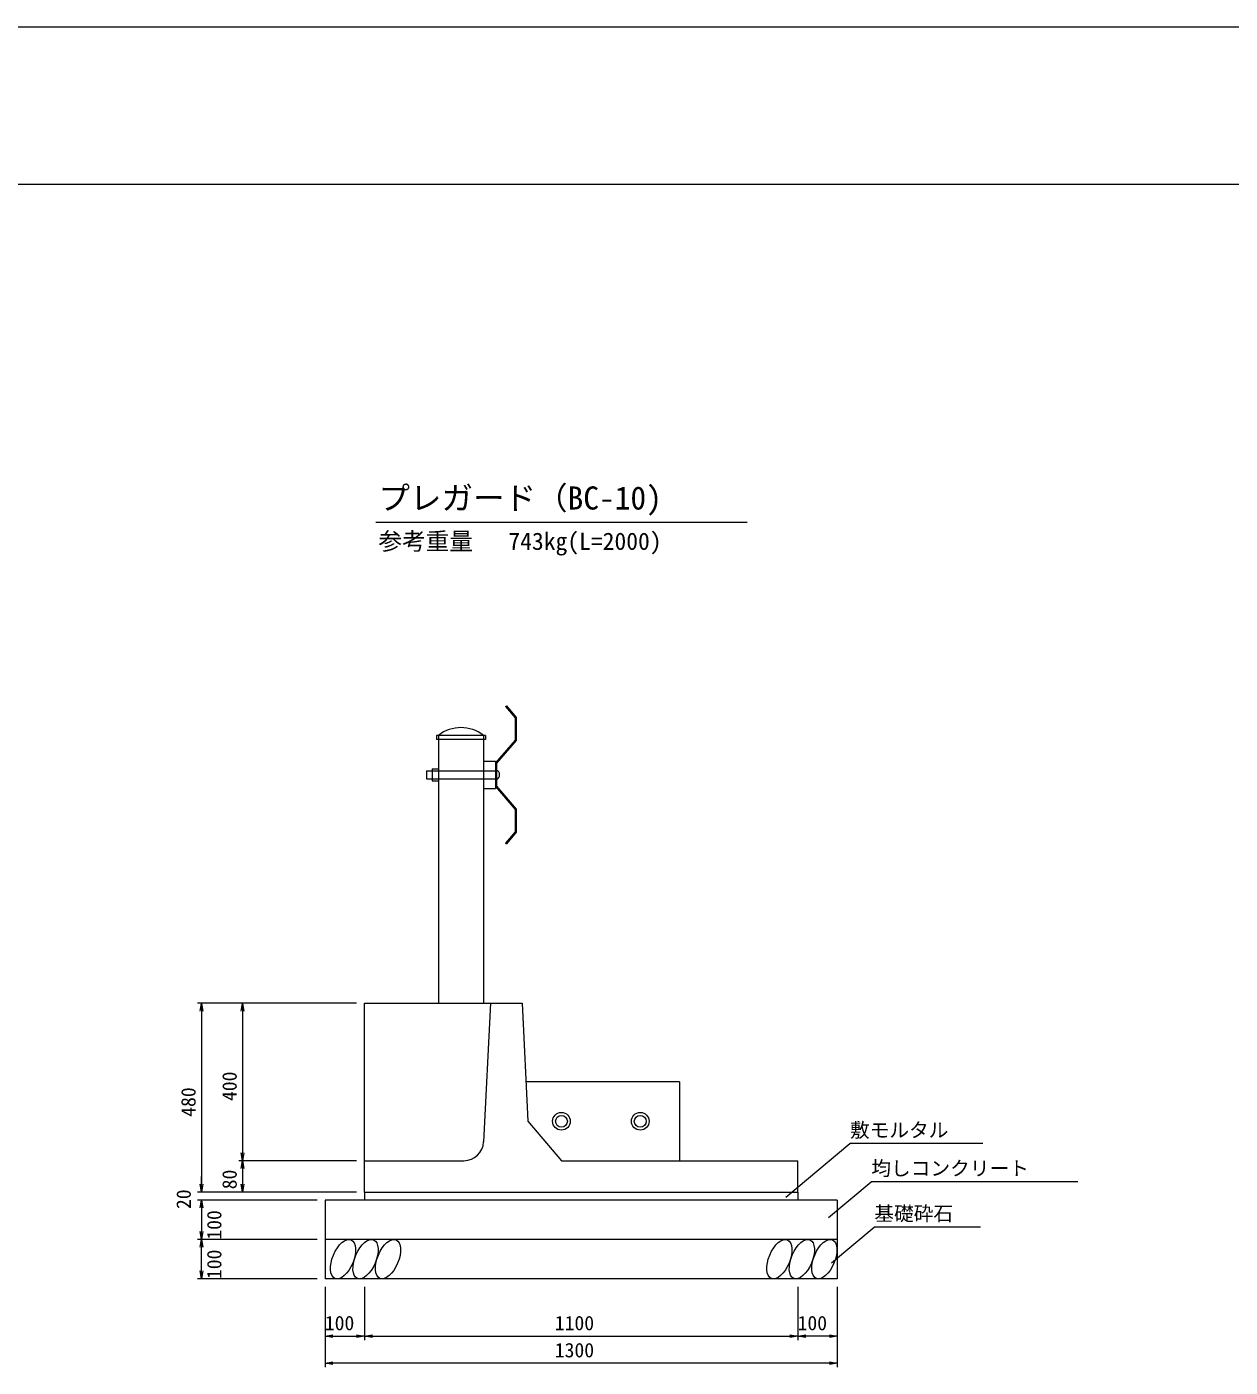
# Model space of a CAD drawing. Units: millimetres on the paper. Extents: x 0 to 841, y 0 to 594.
# Drawn here: x 220 to 372.7, y 423.8 to 594 of the extents above; entities that cross this region are included whole.
import ezdxf
from ezdxf.enums import TextEntityAlignment as Align

# ---------------------------------------------------------------- set-up
doc = ezdxf.new("R2010")
doc.units = ezdxf.units.MM
for name, color, linetype, lineweight in [('D-STR-DIM（寸法）', 7, 'Continuous', 18), ('D-STR-HTXT（旗揚げ）', 7, 'Continuous', 18), ('D-STR-STRn（構造物）', 7, 'Continuous', 18), ('D-STR（構造物外形線）', 1, 'Continuous', 18), ('D-TTL(外枠）', 2, 'Continuous', 18), ('DEFPOINTS_2', 8, 'Continuous', 18)]:
    doc.layers.add(name, color=color, linetype=linetype, lineweight=lineweight)
doc.layers.add('D-STR-TXT（文字）', color=7, linetype='Continuous')
doc.layers.add('D-TTL-TXT（文字）', color=7, linetype='Continuous')
doc.styles.add('ＭＳ ゴシック', font='')
doc.styles.get('ＭＳ ゴシック').set_extended_font_data('MS Gothic')

msp = doc.modelspace()

# ---------------------------------------------------------------- linework, layer by layer
at = {"layer": 'D-STR-DIM（寸法）'}
for p, q in [((261.81, 470.012), (241.624, 470.012)), ((241.957, 469.012), (242.124, 470.012)), ((242.124, 470.012), (242.29, 469.012)), ((242.124, 470.012), (242.124, 469.012)), ((261.81, 470.012), (246.845, 470.012)), ((247.179, 469.012), (247.345, 470.012)), ((247.345, 470.012), (247.512, 469.012)), ((247.345, 470.012), (247.345, 469.012)), ((242.124, 469.012), (242.124, 447.012)), ((247.345, 469.012), (247.345, 451.012)), ((261.81, 450.012), (246.845, 450.012)), ((261.81, 450.012), (246.845, 450.012)), ((247.345, 450.012), (247.179, 451.012)), ((247.179, 449.012), (247.345, 450.012)), ((247.512, 451.012), (247.345, 450.012)), ((247.345, 450.012), (247.345, 451.012)), ((247.345, 450.012), (247.512, 449.012)), ((247.345, 450.012), (247.345, 449.012)), ((242.124, 447.012), (242.124, 448.012)), ((247.345, 449.012), (247.345, 447.012)), ((261.81, 446.012), (241.624, 446.012)), ((261.81, 446.012), (241.624, 446.012)), ((242.124, 446.012), (241.957, 447.012)), ((242.124, 446.012), (241.957, 447.012)), ((242.29, 447.012), (242.124, 446.012)), ((242.124, 446.012), (242.124, 447.012)), ((242.29, 447.012), (242.124, 446.012)), ((242.124, 446.012), (242.124, 447.012)), ((261.81, 446.012), (246.845, 446.012)), ((247.345, 446.012), (247.179, 447.012)), ((247.512, 447.012), (247.345, 446.012)), ((247.345, 446.012), (247.345, 447.012)), ((256.81, 445.012), (241.624, 445.012)), ((256.81, 445.012), (241.624, 445.012)), ((241.957, 444.012), (242.124, 445.012)), ((241.957, 444.012), (242.124, 445.012)), ((242.124, 445.012), (242.29, 444.012)), ((242.124, 445.012), (242.124, 444.012)), ((242.124, 445.012), (242.29, 444.012)), ((242.124, 445.012), (242.124, 444.012)), ((242.124, 444.012), (242.124, 441.012)), ((242.124, 444.012), (242.124, 443.012)), ((242.124, 440.012), (241.957, 441.012)), ((242.29, 441.012), (242.124, 440.012)), ((242.124, 440.012), (242.124, 441.012)), ((256.81, 440.012), (241.624, 440.012)), ((256.81, 440.012), (241.624, 440.012)), ((241.957, 439.012), (242.124, 440.012)), ((242.124, 440.012), (242.29, 439.012)), ((242.124, 440.012), (242.124, 439.012)), ((242.124, 436.012), (242.124, 439.012)), ((242.124, 435.012), (241.957, 436.012)), ((242.29, 436.012), (242.124, 435.012)), ((242.124, 435.012), (242.124, 436.012)), ((256.81, 435.012), (241.624, 435.012)), ((257.81, 434.012), (257.81, 427.228)), ((257.81, 434.012), (257.81, 423.788)), ((262.81, 434.012), (262.81, 427.228)), ((262.81, 434.012), (262.81, 427.228)), ((317.81, 434.012), (317.81, 427.228)), ((317.81, 434.012), (317.81, 427.228)), ((322.81, 434.012), (322.81, 427.228)), ((322.81, 434.012), (322.81, 423.788)), ((257.81, 427.728), (258.81, 427.895)), ((258.81, 427.562), (257.81, 427.728)), ((257.81, 427.728), (258.81, 427.728)), ((258.81, 427.728), (261.81, 427.728)), ((261.81, 427.895), (262.81, 427.728)), ((262.81, 427.728), (261.81, 427.562)), ((262.81, 427.728), (261.81, 427.728)), ((262.81, 427.728), (263.81, 427.895)), ((263.81, 427.562), (262.81, 427.728)), ((262.81, 427.728), (263.81, 427.728)), ((263.81, 427.728), (316.81, 427.728)), ((316.81, 427.895), (317.81, 427.728)), ((317.81, 427.728), (316.81, 427.562)), ((317.81, 427.728), (316.81, 427.728)), ((317.81, 427.728), (318.81, 427.895)), ((318.81, 427.562), (317.81, 427.728)), ((317.81, 427.728), (318.81, 427.728)), ((321.81, 427.728), (318.81, 427.728)), ((321.81, 427.895), (322.81, 427.728)), ((322.81, 427.728), (321.81, 427.562)), ((322.81, 427.728), (321.81, 427.728)), ((257.81, 424.288), (258.81, 424.455)), ((258.81, 424.122), (257.81, 424.288)), ((257.81, 424.288), (258.81, 424.288)), ((321.81, 424.288), (258.81, 424.288)), ((321.81, 424.455), (322.81, 424.288)), ((322.81, 424.288), (321.81, 424.122)), ((322.81, 424.288), (321.81, 424.288))]:
    msp.add_line(p, q, dxfattribs=at)
at = {"layer": 'D-STR-HTXT（旗揚げ）'}
for p, q in [((264.232, 531.077), (311.369, 531.077)), ((316.302, 445.371), (324.425, 452.181)), ((341.281, 452.181), (324.425, 452.181)), ((321.723, 442.785), (327.138, 447.325)), ((353.363, 447.325), (327.138, 447.325)), ((322.101, 437.046), (327.517, 441.585)), ((340.991, 441.585), (327.517, 441.585))]:
    msp.add_line(p, q, dxfattribs=at)
at = {"layer": 'D-STR-STRn（構造物）'}
for p, q in [((280.73, 507.687), (280.818, 507.762)), ((280.73, 507.687), (281.953, 506.262)), ((280.818, 507.762), (282.068, 506.304)), ((281.953, 506.262), (281.953, 503.43)), ((282.068, 506.304), (282.068, 503.387)), ((278.168, 504.012), (271.953, 504.012)), ((271.953, 504.012), (271.953, 503.512)), ((272.203, 504.012), (272.203, 470.012)), ((277.918, 504.012), (277.918, 470.012)), ((278.168, 504.012), (278.168, 503.512)), ((278.168, 503.512), (271.953, 503.512)), ((281.953, 503.43), (279.453, 500.513)), ((282.068, 503.387), (279.568, 500.471)), ((277.918, 500.762), (279.453, 500.762)), ((279.453, 500.762), (279.453, 497.262)), ((279.453, 500.513), (279.453, 497.511)), ((279.568, 500.471), (279.568, 497.554)), ((270.703, 499.512), (279.568, 499.512)), ((270.703, 499.512), (270.703, 498.512)), ((271.403, 499.762), (272.203, 499.762)), ((271.403, 499.762), (271.403, 498.262)), ((270.703, 498.512), (279.568, 498.512)), ((271.403, 498.262), (272.203, 498.262)), ((277.918, 497.262), (279.453, 497.262)), ((279.453, 497.511), (281.953, 494.595)), ((279.568, 497.554), (282.068, 494.637)), ((281.953, 494.595), (281.953, 491.763)), ((282.068, 494.637), (282.068, 491.721)), ((281.953, 491.763), (280.73, 490.337)), ((280.73, 490.337), (280.818, 490.262)), ((282.068, 491.721), (280.818, 490.262)), ((262.81, 446.012), (262.81, 445.012)), ((317.81, 446.012), (317.81, 445.012)), ((257.81, 445.012), (257.81, 435.012)), ((322.81, 445.012), (257.81, 445.012)), ((322.81, 445.012), (322.81, 435.012)), ((322.81, 440.012), (257.81, 440.012)), ((322.81, 435.012), (257.81, 435.012))]:
    msp.add_line(p, q, dxfattribs=at)
for centre, radius, start, end in [((275.06, 500.43), 4.583, 51.4244, 128.57564), ((279.318, 499.012), 0.65, 292.62005, 67.37991)]:
    msp.add_arc(centre, radius, start, end, dxfattribs=at)
for centre in [(260.094, 437.512), (262.945, 437.512), (265.797, 437.512), (315.472, 437.512), (318.324, 437.512), (321.175, 437.512)]:
    msp.add_ellipse(centre, major_axis=(1.03, 2.445), ratio=0.500113, dxfattribs=at)
at = {"layer": 'D-STR（構造物外形線）'}
for p, q in [((262.81, 446.012), (262.81, 470.012)), ((262.81, 470.012), (278.81, 470.012)), ((278.81, 470.012), (277.929, 452.387)), ((278.81, 470.012), (282.81, 470.012)), ((282.81, 470.012), (283.56, 455.012)), ((302.81, 460.012), (283.31, 460.012)), ((302.81, 460.012), (302.81, 450.012)), ((283.56, 455.012), (287.81, 450.012)), ((262.81, 450.012), (275.432, 450.012)), ((287.81, 450.012), (317.81, 450.012)), ((317.81, 446.012), (317.81, 450.012)), ((262.81, 446.012), (317.81, 446.012))]:
    msp.add_line(p, q, dxfattribs=at)
for centre, radius in [((287.81, 455.012), 1.125), ((287.81, 455.012), 0.75), ((297.81, 455.012), 1.125), ((297.81, 455.012), 0.75)]:
    msp.add_circle(centre, radius, dxfattribs=at)
msp.add_arc((275.432, 452.512), 2.5, 270, 357.13759, dxfattribs=at)
at = {"layer": 'D-TTL(外枠）'}
msp.add_line((23, 574), (818, 574), dxfattribs=at)
at = {"layer": 'DEFPOINTS_2'}
msp.add_line((0, 594), (841, 594), dxfattribs=at)

# ---------------------------------------------------------------- texts
at = {"layer": 'D-STR-DIM（寸法）', "style": 'ＭＳ ゴシック'}
for s, p in [('400', (247.145, 457.588)), ('480', (241.924, 455.588)), ('80', (247.145, 446.382)), ('20', (241.324, 443.875)), ('100', (245.2, 439.981)), ('100', (245.2, 434.981))]:
    msp.add_text(s, height=1.833, rotation=90, dxfattribs=at).set_placement(p, align=Align.BOTTOM_LEFT)
for s, p in [('100', (257.779, 427.928)), ('1100', (286.966, 427.928)), ('100', (317.779, 427.928)), ('1300', (286.966, 424.488))]:
    msp.add_text(s, height=1.833, dxfattribs=at).set_placement(p, align=Align.BOTTOM_LEFT)
at = {"layer": 'D-STR-TXT（文字）', "style": 'ＭＳ ゴシック'}
for s, p in [('敷モルタル', (324.425, 452.434)), ('均しコンクリート', (327.138, 447.577)), ('基礎砕石', (327.517, 441.838))]:
    msp.add_text(s, height=1.833, dxfattribs=at).set_placement(p, align=Align.BOTTOM_LEFT)
at = {"layer": 'D-TTL-TXT（文字）', "style": 'ＭＳ ゴシック'}
for s, height, p in [('プレガード（BC-10)', 2.933, (264.582, 531.82)), ('参考重量\u3000 743kg(L=2000)', 2.199, (264.582, 526.916))]:
    msp.add_text(s, height=height, dxfattribs=at).set_placement(p, align=Align.BOTTOM_LEFT)

doc.saveas('drawing.dxf')
